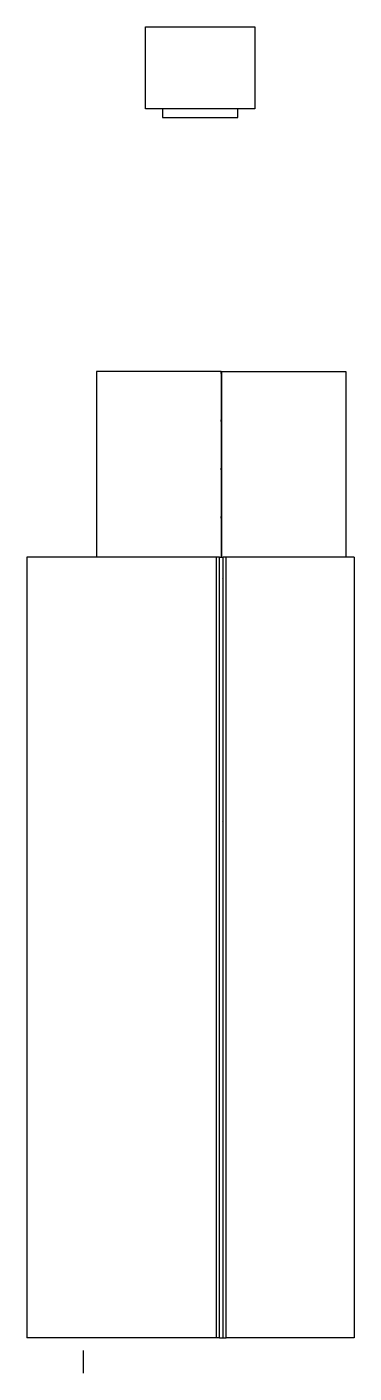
# Model space of a CAD drawing. Header units: metres. Extents: x 0 to 8.6, y -18.6 to 17.1.
import ezdxf

# ---------------------------------------------------------------- set-up
doc = ezdxf.new("R2010")
doc.units = ezdxf.units.M

msp = doc.modelspace()

# ---------------------------------------------------------------- linework, layer by layer
for p, q in [((3.111, 14.93), (3.111, 17.097)), ((3.111, 17.097), (6.011, 17.097)), ((6.011, 17.097), (6.011, 14.93)), ((3.111, 14.926), (3.111, 14.93)), ((6.011, 14.93), (3.111, 14.93)), ((3.561, 14.926), (3.111, 14.926)), ((3.561, 14.926), (3.561, 14.701)), ((5.561, 14.926), (3.561, 14.926)), ((3.561, 14.701), (5.561, 14.701)), ((5.561, 14.701), (5.561, 14.926)), ((6.011, 14.926), (5.561, 14.926)), ((6.011, 14.926), (6.011, 14.93)), ((1.821, 7.97), (1.821, 3.05)), ((5.116, 7.97), (1.821, 7.97)), ((5.116, 7.97), (5.116, 3.05)), ((5.121, 7.97), (5.116, 7.97)), ((5.121, 7.97), (5.126, 7.97)), ((5.121, 7.919), (5.121, 7.97)), ((5.126, 7.919), (5.121, 7.919)), ((5.121, 7.919), (5.121, 7.67)), ((5.126, 7.97), (5.126, 7.919)), ((5.126, 7.97), (8.421, 7.97)), ((5.126, 7.919), (5.126, 7.67)), ((8.421, 7.97), (8.421, 3.05)), ((5.121, 7.67), (5.126, 7.67)), ((5.121, 7.67), (5.121, 7.645)), ((5.121, 7.645), (5.126, 7.645)), ((5.121, 7.645), (5.121, 7.52)), ((5.126, 7.52), (5.121, 7.52)), ((5.121, 7.52), (5.121, 6.691)), ((5.126, 7.67), (5.126, 7.645)), ((5.126, 7.645), (5.126, 7.52)), ((5.126, 7.52), (5.126, 6.691)), ((5.126, 6.691), (5.121, 6.691)), ((5.121, 6.64), (5.121, 6.691)), ((5.126, 6.64), (5.121, 6.64)), ((5.121, 6.64), (5.121, 5.411)), ((5.126, 6.691), (5.126, 6.64)), ((5.126, 6.64), (5.126, 5.411)), ((5.126, 5.411), (5.121, 5.411)), ((5.121, 5.36), (5.121, 5.411)), ((5.126, 5.36), (5.121, 5.36)), ((5.121, 5.36), (5.121, 4.131)), ((5.126, 5.411), (5.126, 5.36)), ((5.126, 5.36), (5.126, 4.131)), ((5.126, 4.131), (5.121, 4.131)), ((5.121, 4.08), (5.121, 4.131)), ((5.126, 4.08), (5.121, 4.08)), ((5.121, 4.08), (5.121, 3.05)), ((5.126, 4.131), (5.126, 4.08)), ((5.126, 4.08), (5.126, 3.05)), ((-0.025, 3.05), (-0.025, -17.63)), ((1.821, 3.05), (-0.025, 3.05)), ((4.997, 3.05), (1.821, 3.05)), ((4.997, -17.63), (4.997, 3.05)), ((5.07, 3.05), (4.997, 3.05)), ((5.07, -17.63), (5.07, 3.05)), ((5.07, 3.05), (5.076, 3.05)), ((5.076, 3.05), (5.076, 3.05)), ((5.076, 2.8), (5.076, 3.05)), ((5.076, 3.05), (5.083, 3.05)), ((5.083, 3.05), (5.091, 3.05)), ((5.091, 3.05), (5.101, 3.05)), ((5.101, 3.05), (5.111, 3.05)), ((5.111, 3.05), (5.116, 3.05)), ((5.116, 3.05), (5.121, 3.05)), ((5.121, 3.05), (5.126, 3.05)), ((5.126, 3.05), (5.131, 3.05)), ((5.131, 3.05), (5.141, 3.05)), ((5.141, 3.05), (5.15, 3.05)), ((5.15, 3.05), (5.159, 3.05)), ((5.159, 3.05), (5.166, 3.05)), ((5.166, 3.05), (5.172, 3.05)), ((5.172, -17.63), (5.172, 3.05)), ((5.245, 3.05), (5.172, 3.05)), ((5.245, -17.63), (5.245, 3.05)), ((8.421, 3.05), (5.245, 3.05)), ((8.635, 3.05), (8.421, 3.05)), ((8.635, 3.05), (8.635, -17.63)), ((5.076, 2.8), (5.076, 2.8)), ((5.076, 2.65), (5.076, 2.8)), ((5.076, 2.65), (5.076, 2.65)), ((5.076, 2.6), (5.076, 2.65)), ((5.076, 2.6), (5.076, 2.6)), ((5.076, 2.549), (5.076, 2.6)), ((5.076, 2.549), (5.076, 2.549)), ((5.076, 1.098), (5.076, 2.549)), ((5.15, 2.8), (5.159, 2.8)), ((5.159, 2.65), (5.15, 2.65)), ((5.159, 2.6), (5.15, 2.6)), ((5.159, 2.549), (5.15, 2.549)), ((5.159, 2.498), (5.15, 2.499)), ((5.076, 1.098), (5.076, 1.098)), ((5.076, 1.048), (5.076, 1.098)), ((5.159, 1.098), (5.15, 1.098)), ((5.076, 1.048), (5.076, 1.048)), ((5.076, -0.403), (5.076, 1.048)), ((5.159, 1.048), (5.15, 1.048)), ((5.159, 0.997), (5.15, 0.997)), ((5.076, -0.403), (5.076, -0.403)), ((5.076, -0.454), (5.076, -0.403)), ((5.076, -0.454), (5.076, -0.454)), ((5.076, -1.11), (5.076, -0.454)), ((5.159, -0.403), (5.15, -0.403)), ((5.159, -0.454), (5.15, -0.454)), ((5.159, -0.505), (5.15, -0.505)), ((5.076, -1.11), (5.076, -1.11)), ((5.076, -1.26), (5.076, -1.11)), ((5.076, -1.26), (5.076, -1.26)), ((5.076, -2.121), (5.076, -1.26)), ((5.15, -1.11), (5.159, -1.11)), ((5.159, -1.26), (5.15, -1.26)), ((5.076, -2.121), (5.076, -2.121)), ((5.076, -2.171), (5.076, -2.121)), ((5.159, -2.121), (5.15, -2.121)), ((5.076, -2.171), (5.076, -2.171)), ((5.076, -3.838), (5.076, -2.171)), ((5.159, -2.171), (5.15, -2.171)), ((5.159, -2.222), (5.15, -2.222)), ((5.076, -3.838), (5.076, -3.838)), ((5.076, -3.889), (5.076, -3.838)), ((5.076, -3.889), (5.076, -3.889)), ((5.076, -5.5), (5.076, -3.889)), ((5.159, -3.838), (5.15, -3.838)), ((5.159, -3.889), (5.15, -3.889)), ((5.159, -3.94), (5.15, -3.939)), ((5.076, -5.5), (5.076, -5.5)), ((5.076, -5.551), (5.076, -5.5)), ((5.076, -5.551), (5.076, -5.551)), ((5.076, -7.161), (5.076, -5.551)), ((5.159, -5.5), (5.15, -5.5)), ((5.159, -5.551), (5.15, -5.551)), ((5.159, -5.602), (5.15, -5.602)), ((5.076, -7.161), (5.076, -7.161)), ((5.076, -7.212), (5.076, -7.161)), ((5.076, -7.212), (5.076, -7.212)), ((5.076, -8.858), (5.076, -7.212)), ((5.159, -7.161), (5.15, -7.161)), ((5.159, -7.212), (5.15, -7.212)), ((5.159, -7.262), (5.15, -7.262)), ((5.076, -8.858), (5.076, -8.858)), ((5.076, -8.909), (5.076, -8.858)), ((5.076, -8.909), (5.076, -8.909)), ((5.076, -9.16), (5.076, -8.909)), ((5.159, -8.858), (5.15, -8.858)), ((5.159, -8.909), (5.15, -8.909)), ((5.076, -9.16), (5.076, -9.16)), ((5.076, -9.31), (5.076, -9.16)), ((5.159, -8.96), (5.15, -8.96)), ((5.15, -9.16), (5.159, -9.16)), ((5.076, -9.31), (5.076, -9.31)), ((5.076, -10.556), (5.076, -9.31)), ((5.159, -9.31), (5.15, -9.31)), ((5.076, -10.556), (5.076, -10.556)), ((5.076, -10.607), (5.076, -10.556)), ((5.076, -10.607), (5.076, -10.607)), ((5.076, -12.218), (5.076, -10.607)), ((5.159, -10.556), (5.15, -10.556)), ((5.159, -10.607), (5.15, -10.607)), ((5.159, -10.657), (5.15, -10.657)), ((5.076, -12.218), (5.076, -12.218)), ((5.076, -12.269), (5.076, -12.218)), ((5.076, -12.269), (5.076, -12.269)), ((5.076, -13.881), (5.076, -12.269)), ((5.159, -12.218), (5.15, -12.218)), ((5.159, -12.269), (5.15, -12.269)), ((5.159, -12.32), (5.15, -12.32)), ((5.076, -13.881), (5.076, -13.881)), ((5.076, -13.931), (5.076, -13.881)), ((5.159, -13.881), (5.15, -13.881)), ((5.076, -13.931), (5.076, -13.931)), ((5.076, -15.479), (5.076, -13.931)), ((5.159, -13.931), (5.15, -13.931)), ((5.159, -13.982), (5.15, -13.982)), ((5.076, -15.479), (5.076, -15.479)), ((5.076, -15.53), (5.076, -15.479)), ((5.076, -15.53), (5.076, -15.53)), ((5.076, -17.078), (5.076, -15.53)), ((5.159, -15.479), (5.15, -15.479)), ((5.159, -15.53), (5.15, -15.53)), ((5.159, -15.58), (5.15, -15.58)), ((5.076, -17.078), (5.076, -17.078)), ((5.076, -17.129), (5.076, -17.078)), ((5.159, -17.078), (5.15, -17.078)), ((5.076, -17.129), (5.076, -17.129)), ((5.076, -17.18), (5.076, -17.129)), ((5.076, -17.18), (5.076, -17.18)), ((5.076, -17.19), (5.076, -17.18)), ((5.076, -17.19), (5.076, -17.19)), ((5.076, -17.33), (5.076, -17.19)), ((5.076, -17.33), (5.076, -17.33)), ((5.076, -17.63), (5.076, -17.33)), ((5.159, -17.129), (5.15, -17.129)), ((5.159, -17.18), (5.15, -17.18)), ((5.15, -17.18), (5.159, -17.18)), ((5.159, -17.19), (5.15, -17.19)), ((5.159, -17.33), (5.15, -17.33)), ((4.997, -17.63), (-0.025, -17.63)), ((5.07, -17.63), (4.997, -17.63)), ((5.07, -17.63), (5.076, -17.63)), ((5.076, -17.63), (5.076, -17.63)), ((5.076, -17.63), (5.083, -17.63)), ((5.083, -17.63), (5.091, -17.63)), ((5.091, -17.63), (5.101, -17.63)), ((5.101, -17.63), (5.111, -17.63)), ((5.111, -17.63), (5.121, -17.63)), ((5.121, -17.63), (5.131, -17.63)), ((5.131, -17.63), (5.141, -17.63)), ((5.141, -17.63), (5.15, -17.63)), ((5.159, -17.63), (5.15, -17.63)), ((5.159, -17.63), (5.166, -17.63)), ((5.166, -17.63), (5.172, -17.63)), ((5.172, -17.63), (5.245, -17.63)), ((8.635, -17.63), (5.245, -17.63)), ((1.466, -17.963), (1.466, -18.564))]:
    msp.add_line(p, q)

doc.saveas('drawing.dxf')
